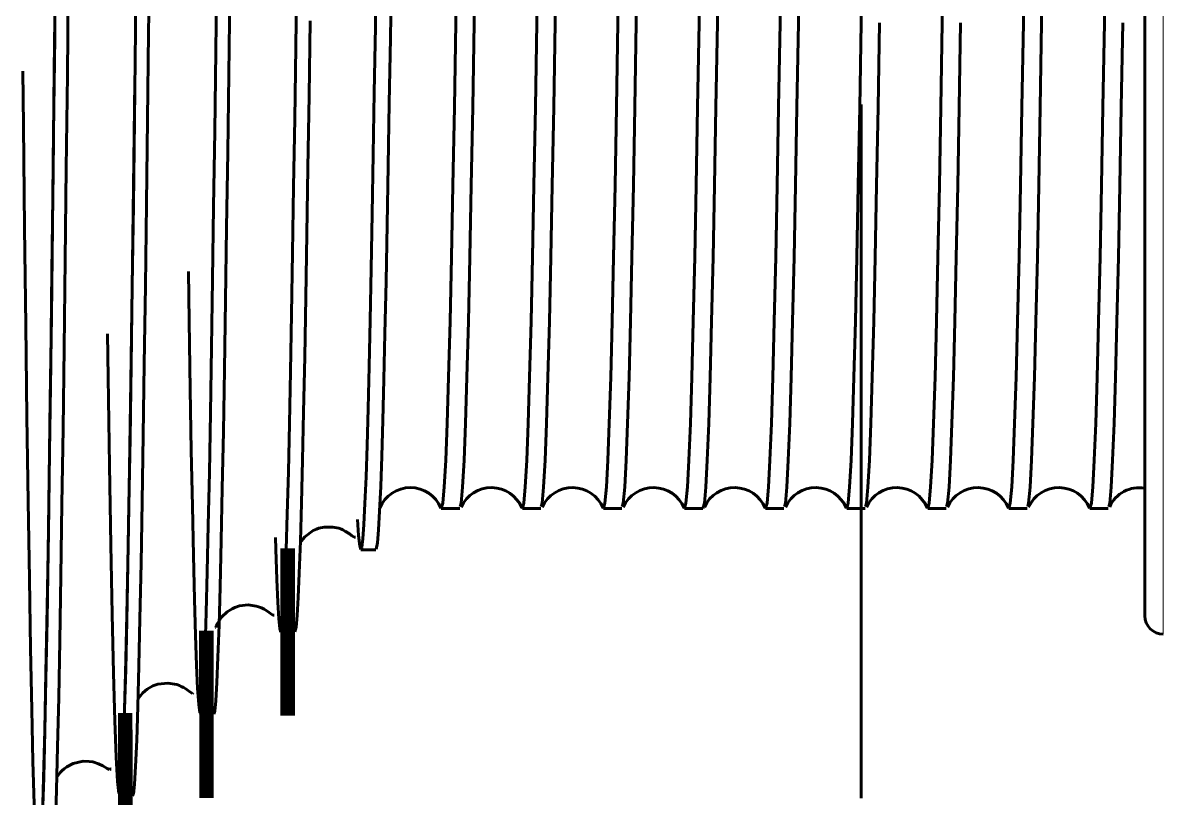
# Model space of a CAD drawing. Header units: millimetres. Extents: x 0 to 1680, y 0 to 594.
# Drawn here: x 334.62 to 338.708, y 501.21 to 503.988 of the extents above; entities that cross this region are included whole.
import ezdxf

# ---------------------------------------------------------------- set-up
doc = ezdxf.new("R2010")
doc.units = ezdxf.units.MM
doc.linetypes.add('K5LT32774', pattern=[12.7, 6.35, -1.27, 1.27, -1.27, 1.27, -1.27])
doc.linetypes.add('K5LT_BASIC', pattern=[0])
doc.layers.add('Системный слой', color=7, linetype='Continuous')

# ---------------------------------------------------------------- blocks, each defined once
blk = doc.blocks.new('U757')
at = {"layer": 'Системный слой', "color": 5, "linetype": 'K5LT_BASIC', "lineweight": 60, "true_color": 0x0000ff}
for p, q in [((334.8007, 501.3339), (334.8369, 501.342)), ((334.8369, 501.342), (334.8587, 501.3415)), ((334.8587, 501.3415), (334.8708, 501.3396)), ((334.8708, 501.3396), (334.8913, 501.3332)), ((334.7424, 501.2852), (334.7552, 501.3023)), ((334.7552, 501.3023), (334.7614, 501.3087)), ((334.7614, 501.3087), (334.7686, 501.315)), ((334.7686, 501.315), (334.7783, 501.3221)), ((334.7783, 501.3221), (334.8007, 501.3339)), ((334.8913, 501.3332), (334.9069, 501.3257)), ((334.9069, 501.3257), (334.9224, 501.3162)), ((334.9224, 501.3162), (334.9307, 501.3129)), ((334.9307, 501.3129), (334.9364, 501.3143)), ((334.9364, 501.3143), (334.9367, 501.3149))]:
    blk.add_line(p, q, dxfattribs=at)
blk = doc.blocks.new('U758')
at = {"layer": 'Системный слой', "color": 5, "linetype": 'K5LT_BASIC', "lineweight": 60, "true_color": 0x0000ff}
for p, q in [((335.1038, 501.618), (335.1404, 501.6222)), ((335.1404, 501.6222), (335.1722, 501.6167)), ((335.0358, 501.5696), (335.051, 501.5877)), ((335.051, 501.5877), (335.0656, 501.5999)), ((335.0656, 501.5999), (335.0869, 501.612)), ((335.0869, 501.612), (335.1038, 501.618)), ((335.1722, 501.6167), (335.1825, 501.6129)), ((335.1825, 501.6129), (335.1886, 501.6102)), ((335.1886, 501.6102), (335.1969, 501.6058)), ((335.1969, 501.6058), (335.2042, 501.6013)), ((335.2042, 501.6013), (335.2191, 501.5904)), ((335.2191, 501.5904), (335.2286, 501.5848)), ((335.2286, 501.5848), (335.231, 501.5869)), ((335.0334, 501.5658), (335.0358, 501.5696))]:
    blk.add_line(p, q, dxfattribs=at)
blk = doc.blocks.new('U759')
at = {"layer": 'Системный слой', "color": 5, "linetype": 'K5LT_BASIC', "lineweight": 60, "true_color": 0x0000ff}
for p, q in [((335.3331, 501.8584), (335.3535, 501.8779)), ((335.3535, 501.8779), (335.3704, 501.8886)), ((335.3704, 501.8886), (335.3809, 501.8934)), ((335.3809, 501.8934), (335.3977, 501.8988)), ((335.3977, 501.8988), (335.4283, 501.9022)), ((335.4283, 501.9022), (335.4572, 501.8983)), ((335.4572, 501.8983), (335.4657, 501.8957)), ((335.4657, 501.8957), (335.472, 501.8934)), ((335.472, 501.8934), (335.4761, 501.8916)), ((335.4761, 501.8916), (335.4859, 501.8866)), ((335.4859, 501.8866), (335.4983, 501.8788)), ((335.4983, 501.8788), (335.5078, 501.8717)), ((335.5078, 501.8717), (335.5169, 501.8652)), ((335.312, 501.8217), (335.3147, 501.8281)), ((335.3147, 501.8281), (335.3184, 501.836)), ((335.3184, 501.836), (335.3239, 501.8457)), ((335.3239, 501.8457), (335.3331, 501.8584)), ((335.5169, 501.8652), (335.522, 501.865)), ((335.3116, 501.8216), (335.312, 501.8217))]:
    blk.add_line(p, q, dxfattribs=at)
blk = doc.blocks.new('U760')
at = {"layer": 'Системный слой', "color": 5, "linetype": 'K5LT_BASIC', "lineweight": 60, "true_color": 0x0000ff}
for p, q in [((335.6309, 502.1464), (335.6617, 502.1689)), ((335.6617, 502.1689), (335.6734, 502.1741)), ((335.6734, 502.1741), (335.6813, 502.1768)), ((335.6813, 502.1768), (335.7005, 502.1811)), ((335.7005, 502.1811), (335.7312, 502.1814)), ((335.7312, 502.1814), (335.7532, 502.1767)), ((335.7532, 502.1767), (335.7628, 502.1732)), ((335.7628, 502.1732), (335.7681, 502.1709)), ((335.7681, 502.1709), (335.7777, 502.1659)), ((335.7777, 502.1659), (335.7897, 502.1582)), ((335.7897, 502.1582), (335.7989, 502.1512)), ((335.6153, 502.1268), (335.6161, 502.1281)), ((335.6161, 502.1281), (335.6179, 502.1306)), ((335.6179, 502.1306), (335.6309, 502.1464)), ((335.7989, 502.1512), (335.8077, 502.145)), ((335.8077, 502.145), (335.8124, 502.1451))]:
    blk.add_line(p, q, dxfattribs=at)
blk = doc.blocks.new('U763')
at = {"layer": 'Системный слой', "color": 5, "linetype": 'K5LT_BASIC', "lineweight": 60, "true_color": 0x0000ff}
for p, q in [((335.6504, 503.9953), (335.6465, 503.7275)), ((335.6465, 503.7275), (335.6426, 503.4691)), ((335.6426, 503.4691), (335.6388, 503.231)), ((335.6388, 503.231), (335.6349, 503.0053)), ((335.6349, 503.0053), (335.631, 502.7911)), ((335.631, 502.7911), (335.627, 502.5935)), ((335.627, 502.5935), (335.6232, 502.4207)), ((335.6232, 502.4207), (335.6194, 502.2664)), ((335.6194, 502.2664), (335.6155, 502.1305)), ((335.6155, 502.1305), (335.6115, 502.0166)), ((335.6115, 502.0166), (335.6077, 501.9289)), ((335.6077, 501.9289), (335.6038, 501.8639)), ((335.6038, 501.8639), (335.5999, 501.8221)), ((335.596, 501.8053), (335.5954, 501.8066)), ((335.5999, 501.8221), (335.596, 501.8053))]:
    blk.add_line(p, q, dxfattribs=at)
blk = doc.blocks.new('U764')
at = {"layer": 'Системный слой', "color": 5, "linetype": 'K5LT_BASIC', "lineweight": 60, "true_color": 0x0000ff}
for p, q in [((335.3627, 504.1046), (335.3588, 503.8049)), ((335.3588, 503.8049), (335.3549, 503.5245)), ((335.3549, 503.5245), (335.3511, 503.2542)), ((335.3511, 503.2542), (335.3472, 502.9927)), ((335.3472, 502.9927), (335.3432, 502.7458)), ((335.3432, 502.7458), (335.3394, 502.5241)), ((335.3394, 502.5241), (335.3356, 502.32)), ((335.3356, 502.32), (335.3316, 502.1326)), ((335.3316, 502.1326), (335.3277, 501.9669)), ((335.3277, 501.9669), (335.3239, 501.8294)), ((335.3239, 501.8294), (335.32, 501.715)), ((335.32, 501.715), (335.3161, 501.6237)), ((335.3161, 501.6237), (335.3121, 501.5585)), ((335.3121, 501.5585), (335.3083, 501.5213)), ((335.3083, 501.5213), (335.3048, 501.5109))]:
    blk.add_line(p, q, dxfattribs=at)
blk = doc.blocks.new('U765')
at = {"layer": 'Системный слой', "color": 5, "linetype": 'K5LT_BASIC', "lineweight": 60, "true_color": 0x0000ff}
for p, q in [((335.0752, 504.2753), (335.0714, 503.953)), ((335.0714, 503.953), (335.0676, 503.642)), ((335.0676, 503.642), (335.0637, 503.3401)), ((335.0637, 503.3401), (335.0598, 503.0454)), ((335.0598, 503.0454), (335.0559, 502.7649)), ((335.0559, 502.7649), (335.052, 502.5101)), ((335.052, 502.5101), (335.0482, 502.2728)), ((335.0482, 502.2728), (335.0443, 502.0518)), ((335.0443, 502.0518), (335.0403, 501.8527)), ((335.0403, 501.8527), (335.0365, 501.6838)), ((335.0365, 501.6838), (335.0327, 501.5386)), ((335.0327, 501.5386), (335.0287, 501.4171)), ((335.0287, 501.4171), (335.0248, 501.3229)), ((335.0248, 501.3229), (335.021, 501.2594)), ((335.021, 501.2594), (335.0171, 501.2234)), ((335.0171, 501.2234), (335.0141, 501.2177))]:
    blk.add_line(p, q, dxfattribs=at)
blk = doc.blocks.new('U766')
at = {"layer": 'Системный слой', "color": 5, "linetype": 'K5LT_BASIC', "lineweight": 60, "true_color": 0x0000ff}
for p, q in [((334.784, 504.1438), (334.7801, 503.8016)), ((334.7801, 503.8016), (334.7763, 503.4672)), ((334.7763, 503.4672), (334.7724, 503.1386)), ((334.7724, 503.1386), (334.7684, 502.8231)), ((334.7684, 502.8231), (334.7646, 502.5345)), ((334.7646, 502.5345), (334.7608, 502.2628)), ((334.7608, 502.2628), (334.7568, 502.0069)), ((334.7568, 502.0069), (334.7529, 501.7731)), ((334.7529, 501.7731), (334.7491, 501.5709)), ((334.7491, 501.5709), (334.7452, 501.3931)), ((334.7452, 501.3931), (334.7413, 501.2393)), ((334.7413, 501.2393), (334.7373, 501.114))]:
    blk.add_line(p, q, dxfattribs=at)
blk = doc.blocks.new('U771')
at = {"layer": 'Системный слой', "color": 5, "linetype": 'K5LT_BASIC', "lineweight": 60, "true_color": 0x0000ff}
for p, q in [((335.9431, 507.68), (335.9396, 507.5167)), ((335.9396, 507.5167), (335.936, 507.3397)), ((335.936, 507.3397), (335.9325, 507.1489)), ((335.9325, 507.1489), (335.9289, 506.9472)), ((335.9289, 506.9472), (335.9254, 506.7353)), ((335.9254, 506.7353), (335.9217, 506.5087)), ((335.9217, 506.5087), (335.9181, 506.2742)), ((335.9181, 506.2742), (335.9144, 506.0255)), ((335.9144, 506.0255), (335.9106, 505.7701)), ((335.9106, 505.7701), (335.9068, 505.5121)), ((335.9068, 505.5121), (335.9031, 505.2525)), ((335.9031, 505.2525), (335.8993, 504.9857)), ((335.8993, 504.9857), (335.8954, 504.7209)), ((335.8954, 504.7209), (335.8917, 504.4662)), ((335.8917, 504.4662), (335.8879, 504.2153)), ((335.8879, 504.2153), (335.8842, 503.9734)), ((335.8842, 503.9734), (335.8804, 503.7387)), ((335.8804, 503.7387), (335.8767, 503.5162)), ((335.8767, 503.5162), (335.8729, 503.3041)), ((335.8729, 503.3041), (335.8692, 503.1069)), ((335.8692, 503.1069), (335.8655, 502.9231)), ((335.8655, 502.9231), (335.8618, 502.7565)), ((335.8618, 502.7565), (335.858, 502.6059)), ((335.858, 502.6059), (335.8543, 502.4739)), ((335.8543, 502.4739), (335.8506, 502.3608)), ((335.8506, 502.3608), (335.8468, 502.2651)), ((335.8468, 502.2651), (335.843, 502.1907)), ((335.8241, 502.1511), (335.8204, 502.2088)), ((335.843, 502.1907), (335.8392, 502.1388)), ((335.8279, 502.114), (335.8241, 502.1511)), ((335.8317, 502.1003), (335.8279, 502.114)), ((335.8392, 502.1388), (335.8354, 502.1085)), ((335.8354, 502.1085), (335.8317, 502.1003))]:
    blk.add_line(p, q, dxfattribs=at)
blk = doc.blocks.new('U773')
at = {"layer": 'Системный слой', "color": 5, "linetype": 'K5LT_BASIC', "lineweight": 60, "true_color": 0x0000ff}
for p, q in [((335.3121, 503.8855), (335.3159, 504.1748)), ((335.3083, 503.6002), (335.3121, 503.8855)), ((335.3045, 503.3283), (335.3083, 503.6002)), ((335.3007, 503.068), (335.3045, 503.3283)), ((335.2138, 503.0967), (335.2165, 502.9186)), ((335.2969, 502.8246), (335.3007, 503.068)), ((335.2165, 502.9186), (335.2204, 502.6737)), ((335.2929, 502.5901), (335.2969, 502.8246)), ((335.2204, 502.6737), (335.2242, 502.4556)), ((335.2891, 502.3766), (335.2929, 502.5901)), ((335.2242, 502.4556), (335.2281, 502.256)), ((335.2852, 502.1878), (335.2891, 502.3766)), ((335.2281, 502.256), (335.2319, 502.0788)), ((335.2815, 502.0212), (335.2852, 502.1878)), ((335.2319, 502.0788), (335.2357, 501.9229)), ((335.2776, 501.8747), (335.2815, 502.0212)), ((335.2357, 501.9229), (335.2395, 501.793)), ((335.2738, 501.7527), (335.2776, 501.8747)), ((335.2395, 501.793), (335.2433, 501.6861)), ((335.27, 501.6542), (335.2738, 501.7527)), ((335.2433, 501.6861), (335.2471, 501.6026)), ((335.2662, 501.5813), (335.27, 501.6542)), ((335.2471, 501.6026), (335.251, 501.5451)), ((335.2624, 501.5334), (335.2662, 501.5813)), ((335.251, 501.5451), (335.2548, 501.5155)), ((335.2548, 501.5155), (335.2586, 501.5115)), ((335.2586, 501.5115), (335.2624, 501.5334))]:
    blk.add_line(p, q, dxfattribs=at)
blk = doc.blocks.new('U774')
at = {"layer": 'Системный слой', "color": 5, "linetype": 'K5LT_BASIC', "lineweight": 60, "true_color": 0x0000ff}
for p, q in [((335.5989, 503.9014), (335.6027, 504.1737)), ((335.5951, 503.6443), (335.5989, 503.9014)), ((335.5913, 503.4), (335.5951, 503.6443)), ((335.5875, 503.164), (335.5913, 503.4)), ((335.5838, 502.9442), (335.5875, 503.164)), ((335.58, 502.7391), (335.5838, 502.9442)), ((335.5762, 502.5526), (335.58, 502.7391)), ((335.5723, 502.3791), (335.5762, 502.5526)), ((335.5684, 502.2278), (335.5723, 502.3791)), ((335.5647, 502.1008), (335.5684, 502.2278)), ((335.5256, 502.1433), (335.5268, 502.1024)), ((335.5268, 502.1024), (335.5307, 501.9938)), ((335.5609, 501.9963), (335.5647, 502.1008)), ((335.5307, 501.9938), (335.5345, 501.9117)), ((335.5571, 501.9129), (335.5609, 501.9963)), ((335.5345, 501.9117), (335.5382, 501.8523)), ((335.5533, 501.8533), (335.5571, 501.9129)), ((335.5382, 501.8523), (335.542, 501.8168)), ((335.5495, 501.8171), (335.5533, 501.8533)), ((335.542, 501.8168), (335.5458, 501.805)), ((335.5458, 501.805), (335.5495, 501.8171))]:
    blk.add_line(p, q, dxfattribs=at)
blk = doc.blocks.new('U775')
at = {"layer": 'Системный слой', "color": 5, "linetype": 'K5LT_BASIC', "lineweight": 60, "true_color": 0x0000ff}
for p, q in [((335.0174, 503.4014), (335.0221, 503.7767)), ((335.0126, 503.0401), (335.0174, 503.4014)), ((335.0078, 502.7025), (335.0126, 503.0401)), ((334.9242, 502.8742), (334.9264, 502.7171)), ((334.9264, 502.7171), (334.9312, 502.4016)), ((335.0031, 502.3922), (335.0078, 502.7025)), ((334.9312, 502.4016), (334.936, 502.118)), ((334.9983, 502.1127), (335.0031, 502.3922)), ((334.936, 502.118), (334.9408, 501.8693)), ((334.9935, 501.8669), (334.9983, 502.1127)), ((334.9408, 501.8693), (334.9456, 501.6582)), ((334.9887, 501.6577), (334.9935, 501.8669)), ((334.9456, 501.6582), (334.9504, 501.4868)), ((334.9839, 501.4873), (334.9887, 501.6577)), ((334.9504, 501.4868), (334.9552, 501.3568)), ((334.9791, 501.3577), (334.9839, 501.4873)), ((334.9552, 501.3568), (334.96, 501.2695)), ((334.9743, 501.2703), (334.9791, 501.3577)), ((334.96, 501.2695), (334.9647, 501.2259)), ((334.9695, 501.2261), (334.9743, 501.2703)), ((334.9647, 501.2259), (334.9695, 501.2261))]:
    blk.add_line(p, q, dxfattribs=at)
blk = doc.blocks.new('U779')
at = {"layer": 'Системный слой', "color": 5, "linetype": 'K5LT_BASIC', "lineweight": 60, "true_color": 0x0000ff}
for p, q in [((334.7346, 503.936), (334.7385, 504.286)), ((334.7308, 503.5977), (334.7346, 503.936)), ((334.7268, 503.2582), (334.7308, 503.5977)), ((334.7228, 502.9361), (334.7268, 503.2582)), ((334.719, 502.6375), (334.7228, 502.9361)), ((334.7151, 502.3593), (334.719, 502.6375)), ((334.7111, 502.0912), (334.7151, 502.3593)), ((334.7072, 501.8487), (334.7111, 502.0912)), ((334.7033, 501.6357), (334.7072, 501.8487)), ((334.6995, 501.4496), (334.7033, 501.6357)), ((334.6955, 501.2839), (334.6995, 501.4496)), ((334.6915, 501.1491), (334.6955, 501.2839))]:
    blk.add_line(p, q, dxfattribs=at)
blk = doc.blocks.new('U780')
at = {"layer": 'Системный слой', "color": 5, "linetype": 'K5LT_BASIC', "lineweight": 60, "true_color": 0x0000ff}
for p, q in [((335.0244, 503.9623), (335.0284, 504.2975)), ((335.0205, 503.6394), (335.0244, 503.9623)), ((335.0166, 503.335), (335.0205, 503.6394)), ((335.0127, 503.0461), (335.0166, 503.335)), ((335.0088, 502.762), (335.0127, 503.0461)), ((335.0048, 502.4986), (335.0088, 502.762)), ((335.0009, 502.2606), (335.0048, 502.4986)), ((334.9971, 502.0452), (335.0009, 502.2606)), ((334.9931, 501.8448), (334.9971, 502.0452)), ((334.9891, 501.6713), (334.9931, 501.8448)), ((334.9853, 501.5272), (334.9891, 501.6713)), ((334.9814, 501.4103), (334.9853, 501.5272)), ((334.9774, 501.317), (334.9814, 501.4103)), ((334.9735, 501.2539), (334.9774, 501.317)), ((334.9696, 501.221), (334.9735, 501.2539)), ((334.9671, 501.2181), (334.9696, 501.221))]:
    blk.add_line(p, q, dxfattribs=at)
blk = doc.blocks.new('U781')
at = {"layer": 'Системный слой', "color": 5, "linetype": 'K5LT_BASIC', "lineweight": 60, "true_color": 0x0000ff}
for p, q in [((338.5633, 503.9883), (338.558, 503.6856)), ((338.558, 503.6856), (338.5529, 503.4053)), ((338.5529, 503.4053), (338.5477, 503.149)), ((338.5477, 503.149), (338.5425, 502.9184)), ((338.5425, 502.9184), (338.5373, 502.7183)), ((338.5373, 502.7183), (338.5321, 502.5521)), ((338.5321, 502.5521), (338.527, 502.4205)), ((338.527, 502.4205), (338.5217, 502.3246)), ((338.5217, 502.3246), (338.5165, 502.2668)), ((338.5165, 502.2668), (338.5132, 502.2544))]:
    blk.add_line(p, q, dxfattribs=at)
blk = doc.blocks.new('U782')
at = {"layer": 'Системный слой', "color": 5, "linetype": 'K5LT_BASIC', "lineweight": 60, "true_color": 0x0000ff}
for p, q in [((338.2779, 504.308), (338.2726, 503.9883)), ((338.2726, 503.9883), (338.2674, 503.6856)), ((338.2674, 503.6856), (338.2622, 503.4053)), ((338.2622, 503.4053), (338.2571, 503.149)), ((338.2571, 503.149), (338.2519, 502.9184)), ((338.2519, 502.9184), (338.2466, 502.7183)), ((338.2466, 502.7183), (338.2415, 502.5521)), ((338.2415, 502.5521), (338.2363, 502.4205)), ((338.2363, 502.4205), (338.2311, 502.3246)), ((338.2311, 502.3246), (338.2259, 502.2668)), ((338.2259, 502.2668), (338.2226, 502.2544))]:
    blk.add_line(p, q, dxfattribs=at)
blk = doc.blocks.new('U783')
at = {"layer": 'Системный слой', "color": 5, "linetype": 'K5LT_BASIC', "lineweight": 60, "true_color": 0x0000ff}
for p, q in [((337.982, 503.9883), (337.9768, 503.6856)), ((337.9768, 503.6856), (337.9716, 503.4053)), ((337.9716, 503.4053), (337.9665, 503.149)), ((337.9665, 503.149), (337.9612, 502.9184)), ((337.9612, 502.9184), (337.956, 502.7183)), ((337.956, 502.7183), (337.9509, 502.5521)), ((337.9509, 502.5521), (337.9457, 502.4205)), ((337.9457, 502.4205), (337.9405, 502.3246)), ((337.9405, 502.3246), (337.9352, 502.2668)), ((337.9352, 502.2668), (337.9319, 502.2544))]:
    blk.add_line(p, q, dxfattribs=at)
blk = doc.blocks.new('U784')
at = {"layer": 'Системный слой', "color": 5, "linetype": 'K5LT_BASIC', "lineweight": 60, "true_color": 0x0000ff}
for p, q in [((337.6914, 503.9883), (337.6861, 503.6856)), ((337.6861, 503.6856), (337.681, 503.4053)), ((337.681, 503.4053), (337.6759, 503.149)), ((337.6759, 503.149), (337.6706, 502.9184)), ((337.6706, 502.9184), (337.6654, 502.7183)), ((337.6654, 502.7183), (337.6602, 502.5521)), ((337.6602, 502.5521), (337.6551, 502.4205)), ((337.6551, 502.4205), (337.6499, 502.3246)), ((337.6499, 502.3246), (337.6446, 502.2668)), ((337.6446, 502.2668), (337.6413, 502.2544))]:
    blk.add_line(p, q, dxfattribs=at)
blk = doc.blocks.new('U785')
at = {"layer": 'Системный слой', "color": 5, "linetype": 'K5LT_BASIC', "lineweight": 60, "true_color": 0x0000ff}
for p, q in [((337.406, 504.308), (337.4008, 503.9883)), ((337.4008, 503.9883), (337.3955, 503.6856)), ((337.3955, 503.6856), (337.3904, 503.4053)), ((337.3904, 503.4053), (337.3852, 503.149)), ((337.3852, 503.149), (337.38, 502.9184)), ((337.38, 502.9184), (337.3748, 502.7183)), ((337.3748, 502.7183), (337.3696, 502.5521)), ((337.3696, 502.5521), (337.3645, 502.4205)), ((337.3645, 502.4205), (337.3592, 502.3246)), ((337.3592, 502.3246), (337.354, 502.2668)), ((337.354, 502.2668), (337.3507, 502.2544))]:
    blk.add_line(p, q, dxfattribs=at)
blk = doc.blocks.new('U786')
at = {"layer": 'Системный слой', "color": 5, "linetype": 'K5LT_BASIC', "lineweight": 60, "true_color": 0x0000ff}
for p, q in [((337.1154, 504.308), (337.1101, 503.9883)), ((337.1101, 503.9883), (337.1049, 503.6856)), ((337.1049, 503.6856), (337.0997, 503.4053)), ((337.0997, 503.4053), (337.0946, 503.149)), ((337.0946, 503.149), (337.0894, 502.9184)), ((337.0894, 502.9184), (337.0841, 502.7183)), ((337.0841, 502.7183), (337.079, 502.5521)), ((337.079, 502.5521), (337.0738, 502.4205)), ((337.0738, 502.4205), (337.0686, 502.3246)), ((337.0686, 502.3246), (337.0634, 502.2668)), ((337.0634, 502.2668), (337.0582, 502.2475))]:
    blk.add_line(p, q, dxfattribs=at)
blk = doc.blocks.new('U787')
at = {"layer": 'Системный слой', "color": 5, "linetype": 'K5LT_BASIC', "lineweight": 60, "true_color": 0x0000ff}
for p, q in [((336.8247, 504.308), (336.8195, 503.9883)), ((336.8195, 503.9883), (336.8143, 503.6856)), ((336.8143, 503.6856), (336.8091, 503.4053)), ((336.8091, 503.4053), (336.804, 503.149)), ((336.804, 503.149), (336.7987, 502.9184)), ((336.7987, 502.9184), (336.7935, 502.7183)), ((336.7935, 502.7183), (336.7884, 502.5521)), ((336.7884, 502.5521), (336.7832, 502.4205)), ((336.7832, 502.4205), (336.778, 502.3246)), ((336.778, 502.3246), (336.7727, 502.2668)), ((336.7727, 502.2668), (336.7694, 502.2544))]:
    blk.add_line(p, q, dxfattribs=at)
blk = doc.blocks.new('U788')
at = {"layer": 'Системный слой', "color": 5, "linetype": 'K5LT_BASIC', "lineweight": 60, "true_color": 0x0000ff}
for p, q in [((336.5341, 504.308), (336.5289, 503.9883)), ((336.5289, 503.9883), (336.5236, 503.6856)), ((336.5236, 503.6856), (336.5185, 503.4053)), ((336.5185, 503.4053), (336.5134, 503.149)), ((336.5134, 503.149), (336.5081, 502.9184)), ((336.5081, 502.9184), (336.5029, 502.7183)), ((336.5029, 502.7183), (336.4977, 502.5521)), ((336.4977, 502.5521), (336.4926, 502.4205)), ((336.4926, 502.4205), (336.4874, 502.3246)), ((336.4874, 502.3246), (336.4821, 502.2668)), ((336.4821, 502.2668), (336.4788, 502.2544))]:
    blk.add_line(p, q, dxfattribs=at)
blk = doc.blocks.new('U789')
at = {"layer": 'Системный слой', "color": 5, "linetype": 'K5LT_BASIC', "lineweight": 60, "true_color": 0x0000ff}
for p, q in [((336.2435, 504.308), (336.2383, 503.9883)), ((336.2383, 503.9883), (336.233, 503.6856)), ((336.233, 503.6856), (336.2279, 503.4053)), ((336.2279, 503.4053), (336.2227, 503.149)), ((336.2227, 503.149), (336.2175, 502.9184)), ((336.2175, 502.9184), (336.2123, 502.7183)), ((336.2123, 502.7183), (336.2071, 502.5521)), ((336.2071, 502.5521), (336.202, 502.4205)), ((336.202, 502.4205), (336.1967, 502.3246)), ((336.1967, 502.3246), (336.1915, 502.2668)), ((336.1915, 502.2668), (336.1882, 502.2544))]:
    blk.add_line(p, q, dxfattribs=at)
blk = doc.blocks.new('U791')
at = {"layer": 'Системный слой', "color": 5, "linetype": 'K5LT_BASIC', "lineweight": 60, "true_color": 0x0000ff}
for p, q in [((336.188, 504.9772), (336.1933, 505.3218)), ((336.1829, 504.6384), (336.188, 504.9772)), ((336.1778, 504.3081), (336.1829, 504.6384)), ((336.1725, 503.9885), (336.1778, 504.3081)), ((336.1673, 503.6858), (336.1725, 503.9885)), ((336.1621, 503.4055), (336.1673, 503.6858)), ((336.157, 503.1492), (336.1621, 503.4055)), ((336.1518, 502.9186), (336.157, 503.1492)), ((336.1465, 502.7185), (336.1518, 502.9186)), ((336.1414, 502.5523), (336.1465, 502.7185)), ((336.1362, 502.4207), (336.1414, 502.5523)), ((336.131, 502.3249), (336.1362, 502.4207)), ((336.1258, 502.267), (336.131, 502.3249)), ((336.119, 502.2537), (336.1206, 502.2478)), ((336.1206, 502.2478), (336.1258, 502.267))]:
    blk.add_line(p, q, dxfattribs=at)
blk = doc.blocks.new('U792')
at = {"layer": 'Системный слой', "color": 5, "linetype": 'K5LT_BASIC', "lineweight": 60, "true_color": 0x0000ff}
for p, q in [((336.4787, 504.9772), (336.4839, 505.322)), ((336.4735, 504.6384), (336.4787, 504.9772)), ((336.4684, 504.3081), (336.4735, 504.6384)), ((336.4631, 503.9885), (336.4684, 504.3081)), ((336.4579, 503.6858), (336.4631, 503.9885)), ((336.4528, 503.4055), (336.4579, 503.6858)), ((336.4476, 503.1492), (336.4528, 503.4055)), ((336.4424, 502.9186), (336.4476, 503.1492)), ((336.4371, 502.7185), (336.4424, 502.9186)), ((336.432, 502.5523), (336.4371, 502.7185)), ((336.4269, 502.4207), (336.432, 502.5523)), ((336.4216, 502.3249), (336.4269, 502.4207)), ((336.4164, 502.267), (336.4216, 502.3249)), ((336.4097, 502.2537), (336.4112, 502.2478)), ((336.4112, 502.2478), (336.4164, 502.267))]:
    blk.add_line(p, q, dxfattribs=at)
blk = doc.blocks.new('U793')
at = {"layer": 'Системный слой', "color": 5, "linetype": 'K5LT_BASIC', "lineweight": 60, "true_color": 0x0000ff}
for p, q in [((336.7693, 504.9772), (336.7745, 505.3225)), ((336.7745, 505.3225), (336.7745, 505.323)), ((336.7641, 504.6384), (336.7693, 504.9772)), ((336.759, 504.3081), (336.7641, 504.6384)), ((336.7538, 503.9885), (336.759, 504.3081)), ((336.7485, 503.6858), (336.7538, 503.9885)), ((336.7434, 503.4055), (336.7485, 503.6858)), ((336.7382, 503.1492), (336.7434, 503.4055)), ((336.733, 502.9186), (336.7382, 503.1492)), ((336.7278, 502.7185), (336.733, 502.9186)), ((336.7226, 502.5523), (336.7278, 502.7185)), ((336.7175, 502.4207), (336.7226, 502.5523)), ((336.7122, 502.3249), (336.7175, 502.4207)), ((336.707, 502.267), (336.7122, 502.3249)), ((336.7003, 502.2537), (336.7019, 502.2478)), ((336.7019, 502.2478), (336.707, 502.267))]:
    blk.add_line(p, q, dxfattribs=at)
blk = doc.blocks.new('U794')
at = {"layer": 'Системный слой', "color": 5, "linetype": 'K5LT_BASIC', "lineweight": 60, "true_color": 0x0000ff}
for p, q in [((337.0599, 504.9772), (337.0651, 505.3225)), ((337.0651, 505.3225), (337.0652, 505.3231)), ((337.0548, 504.6384), (337.0599, 504.9772)), ((337.0496, 504.3081), (337.0548, 504.6384)), ((337.0444, 503.9885), (337.0496, 504.3081)), ((337.0392, 503.6858), (337.0444, 503.9885)), ((337.034, 503.4055), (337.0392, 503.6858)), ((337.0289, 503.1492), (337.034, 503.4055)), ((337.0236, 502.9186), (337.0289, 503.1492)), ((337.0184, 502.7185), (337.0236, 502.9186)), ((337.0133, 502.5523), (337.0184, 502.7185)), ((337.0081, 502.4207), (337.0133, 502.5523)), ((337.0029, 502.3249), (337.0081, 502.4207)), ((336.9976, 502.267), (337.0029, 502.3249)), ((336.9909, 502.2537), (336.9925, 502.2478)), ((336.9925, 502.2478), (336.9976, 502.267))]:
    blk.add_line(p, q, dxfattribs=at)
blk = doc.blocks.new('U795')
at = {"layer": 'Системный слой', "color": 5, "linetype": 'K5LT_BASIC', "lineweight": 60, "true_color": 0x0000ff}
for p, q in [((337.3505, 504.9772), (337.3558, 505.3225)), ((337.3454, 504.6384), (337.3505, 504.9772)), ((337.3403, 504.3081), (337.3454, 504.6384)), ((337.335, 503.9885), (337.3403, 504.3081)), ((337.3298, 503.6858), (337.335, 503.9885)), ((337.3246, 503.4055), (337.3298, 503.6858)), ((337.3195, 503.1492), (337.3246, 503.4055)), ((337.3143, 502.9186), (337.3195, 503.1492)), ((337.309, 502.7185), (337.3143, 502.9186)), ((337.3039, 502.5523), (337.309, 502.7185)), ((337.2987, 502.4207), (337.3039, 502.5523)), ((337.2935, 502.3249), (337.2987, 502.4207)), ((337.2883, 502.267), (337.2935, 502.3249)), ((337.2815, 502.2537), (337.2831, 502.2478)), ((337.2831, 502.2478), (337.2883, 502.267))]:
    blk.add_line(p, q, dxfattribs=at)
blk = doc.blocks.new('U796')
at = {"layer": 'Системный слой', "color": 5, "linetype": 'K5LT_BASIC', "lineweight": 60, "true_color": 0x0000ff}
for p, q in [((337.6412, 504.9772), (337.6464, 505.3219)), ((337.636, 504.6384), (337.6412, 504.9772)), ((337.6309, 504.3081), (337.636, 504.6384)), ((337.6256, 503.9885), (337.6309, 504.3081)), ((337.6204, 503.6858), (337.6256, 503.9885)), ((337.6153, 503.4055), (337.6204, 503.6858)), ((337.6101, 503.1492), (337.6153, 503.4055)), ((337.6049, 502.9186), (337.6101, 503.1492)), ((337.5996, 502.7185), (337.6049, 502.9186)), ((337.5945, 502.5523), (337.5996, 502.7185)), ((337.5894, 502.4207), (337.5945, 502.5523)), ((337.5841, 502.3249), (337.5894, 502.4207)), ((337.5789, 502.267), (337.5841, 502.3249)), ((337.5722, 502.2537), (337.5737, 502.2478)), ((337.5737, 502.2478), (337.5789, 502.267))]:
    blk.add_line(p, q, dxfattribs=at)
blk = doc.blocks.new('U797')
at = {"layer": 'Системный слой', "color": 5, "linetype": 'K5LT_BASIC', "lineweight": 60, "true_color": 0x0000ff}
for p, q in [((337.9318, 504.9772), (337.937, 505.3222)), ((337.9266, 504.6384), (337.9318, 504.9772)), ((337.9215, 504.3081), (337.9266, 504.6384)), ((337.9163, 503.9885), (337.9215, 504.3081)), ((337.911, 503.6858), (337.9163, 503.9885)), ((337.9059, 503.4055), (337.911, 503.6858)), ((337.9007, 503.1492), (337.9059, 503.4055)), ((337.8955, 502.9186), (337.9007, 503.1492)), ((337.8903, 502.7185), (337.8955, 502.9186)), ((337.8851, 502.5523), (337.8903, 502.7185)), ((337.88, 502.4207), (337.8851, 502.5523)), ((337.8747, 502.3249), (337.88, 502.4207)), ((337.8695, 502.267), (337.8747, 502.3249)), ((337.8628, 502.2537), (337.8644, 502.2478)), ((337.8644, 502.2478), (337.8695, 502.267))]:
    blk.add_line(p, q, dxfattribs=at)
blk = doc.blocks.new('U798')
at = {"layer": 'Системный слой', "color": 5, "linetype": 'K5LT_BASIC', "lineweight": 60, "true_color": 0x0000ff}
for p, q in [((338.2224, 504.9772), (338.2276, 505.3225)), ((338.2276, 505.3225), (338.2277, 505.3232)), ((338.2173, 504.6384), (338.2224, 504.9772)), ((338.2121, 504.3081), (338.2173, 504.6384)), ((338.2069, 503.9885), (338.2121, 504.3081)), ((338.2017, 503.6858), (338.2069, 503.9885)), ((338.1965, 503.4055), (338.2017, 503.6858)), ((338.1914, 503.1492), (338.1965, 503.4055)), ((338.1861, 502.9186), (338.1914, 503.1492)), ((338.1809, 502.7185), (338.1861, 502.9186)), ((338.1758, 502.5523), (338.1809, 502.7185)), ((338.1706, 502.4207), (338.1758, 502.5523)), ((338.1654, 502.3249), (338.1706, 502.4207)), ((338.1601, 502.267), (338.1654, 502.3249)), ((338.1534, 502.2537), (338.155, 502.2478)), ((338.155, 502.2478), (338.1601, 502.267))]:
    blk.add_line(p, q, dxfattribs=at)
blk = doc.blocks.new('U799')
at = {"layer": 'Системный слой', "color": 5, "linetype": 'K5LT_BASIC', "lineweight": 60, "true_color": 0x0000ff}
for p, q in [((338.513, 504.9772), (338.5183, 505.3225)), ((338.5183, 505.3225), (338.5183, 505.3232)), ((338.5079, 504.6384), (338.513, 504.9772)), ((338.5028, 504.3081), (338.5079, 504.6384)), ((338.4975, 503.9885), (338.5028, 504.3081)), ((338.4923, 503.6858), (338.4975, 503.9885)), ((338.4871, 503.4055), (338.4923, 503.6858)), ((338.482, 503.1492), (338.4871, 503.4055)), ((338.4768, 502.9186), (338.482, 503.1492)), ((338.4715, 502.7185), (338.4768, 502.9186)), ((338.4664, 502.5523), (338.4715, 502.7185)), ((338.4612, 502.4207), (338.4664, 502.5523)), ((338.456, 502.3249), (338.4612, 502.4207)), ((338.4508, 502.267), (338.456, 502.3249)), ((338.444, 502.2537), (338.4456, 502.2478)), ((338.4456, 502.2478), (338.4508, 502.267))]:
    blk.add_line(p, q, dxfattribs=at)
blk = doc.blocks.new('U800')
at = {"layer": 'Системный слой', "color": 5, "linetype": 'K5LT_BASIC', "lineweight": 60, "true_color": 0x0000ff}
for p, q in [((335.9959, 507.5293), (335.9996, 507.68)), ((335.9923, 507.3675), (335.9959, 507.5293)), ((335.9884, 507.1681), (335.9923, 507.3675)), ((335.9844, 506.9542), (335.9884, 507.1681)), ((335.9806, 506.7302), (335.9844, 506.9542)), ((335.9767, 506.4941), (335.9806, 506.7302)), ((335.9729, 506.2513), (335.9767, 506.4941)), ((335.9691, 505.9994), (335.9729, 506.2513)), ((335.9653, 505.7443), (335.9691, 505.9994)), ((335.9614, 505.4824), (335.9653, 505.7443)), ((335.9575, 505.2208), (335.9614, 505.4824)), ((335.9535, 504.9498), (335.9575, 505.2208)), ((335.9496, 504.6831), (335.9535, 504.9498)), ((335.9458, 504.4263), (335.9496, 504.6831)), ((335.942, 504.1771), (335.9458, 504.4263)), ((335.9381, 503.9334), (335.942, 504.1771)), ((335.9342, 503.7006), (335.9381, 503.9334)), ((335.9303, 503.4757), (335.9342, 503.7006)), ((335.9266, 503.265), (335.9303, 503.4757)), ((335.9226, 503.0611), (335.9266, 503.265)), ((335.9186, 502.875), (335.9226, 503.0611)), ((335.9147, 502.7098), (335.9186, 502.875)), ((335.9109, 502.5636), (335.9147, 502.7098)), ((335.9071, 502.435), (335.9109, 502.5636)), ((335.9033, 502.327), (335.9071, 502.435)), ((335.8994, 502.2383), (335.9033, 502.327)), ((335.8955, 502.1716), (335.8994, 502.2383)), ((335.8915, 502.1253), (335.8955, 502.1716)), ((335.8876, 502.1026), (335.8915, 502.1253)), ((335.8858, 502.1029), (335.8876, 502.1026))]:
    blk.add_line(p, q, dxfattribs=at)
blk = doc.blocks.new('U801')
at = {"layer": 'Системный слой', "color": 5, "linetype": 'K5LT_BASIC', "lineweight": 60, "true_color": 0x0000ff}
for p, q in [((338.5028, 504.308), (338.4975, 503.9883)), ((338.4975, 503.9883), (338.4923, 503.6856)), ((338.4923, 503.6856), (338.4871, 503.4053)), ((338.4871, 503.4053), (338.482, 503.149)), ((338.482, 503.149), (338.4768, 502.9184)), ((338.4768, 502.9184), (338.4715, 502.7183)), ((338.4715, 502.7183), (338.4664, 502.5521)), ((338.4664, 502.5521), (338.4612, 502.4205)), ((338.4612, 502.4205), (338.456, 502.3246)), ((338.456, 502.3246), (338.4508, 502.2668)), ((338.4508, 502.2668), (338.4456, 502.2475))]:
    blk.add_line(p, q, dxfattribs=at)
blk = doc.blocks.new('U802')
at = {"layer": 'Системный слой', "color": 5, "linetype": 'K5LT_BASIC', "lineweight": 60, "true_color": 0x0000ff}
for p, q in [((338.2069, 503.9883), (338.2017, 503.6856)), ((338.2017, 503.6856), (338.1965, 503.4053)), ((338.1965, 503.4053), (338.1914, 503.149)), ((338.1914, 503.149), (338.1861, 502.9184)), ((338.1861, 502.9184), (338.1809, 502.7183)), ((338.1809, 502.7183), (338.1758, 502.5521)), ((338.1758, 502.5521), (338.1706, 502.4205)), ((338.1706, 502.4205), (338.1654, 502.3246)), ((338.1654, 502.3246), (338.1601, 502.2668)), ((338.1601, 502.2668), (338.155, 502.2475))]:
    blk.add_line(p, q, dxfattribs=at)
blk = doc.blocks.new('U803')
at = {"layer": 'Системный слой', "color": 5, "linetype": 'K5LT_BASIC', "lineweight": 60, "true_color": 0x0000ff}
for p, q in [((337.9163, 503.9883), (337.911, 503.6856)), ((337.911, 503.6856), (337.9059, 503.4053)), ((337.9059, 503.4053), (337.9007, 503.149)), ((337.9007, 503.149), (337.8955, 502.9184)), ((337.8955, 502.9184), (337.8903, 502.7183)), ((337.8903, 502.7183), (337.8851, 502.5521)), ((337.8851, 502.5521), (337.88, 502.4205)), ((337.88, 502.4205), (337.8747, 502.3246)), ((337.8747, 502.3246), (337.8695, 502.2668)), ((337.8695, 502.2668), (337.8644, 502.2475))]:
    blk.add_line(p, q, dxfattribs=at)
blk = doc.blocks.new('U804')
at = {"layer": 'Системный слой', "color": 5, "linetype": 'K5LT_BASIC', "lineweight": 60, "true_color": 0x0000ff}
for p, q in [((337.6309, 504.308), (337.6256, 503.9883)), ((337.6256, 503.9883), (337.6204, 503.6856)), ((337.6204, 503.6856), (337.6153, 503.4053)), ((337.6153, 503.4053), (337.6101, 503.149)), ((337.6101, 503.149), (337.6049, 502.9184)), ((337.6049, 502.9184), (337.5996, 502.7183)), ((337.5996, 502.7183), (337.5945, 502.5521)), ((337.5945, 502.5521), (337.5894, 502.4205)), ((337.5894, 502.4205), (337.5841, 502.3246)), ((337.5841, 502.3246), (337.5789, 502.2668)), ((337.5789, 502.2668), (337.5737, 502.2475))]:
    blk.add_line(p, q, dxfattribs=at)
blk = doc.blocks.new('U805')
at = {"layer": 'Системный слой', "color": 5, "linetype": 'K5LT_BASIC', "lineweight": 60, "true_color": 0x0000ff}
for p, q in [((337.3403, 504.308), (337.335, 503.9883)), ((337.335, 503.9883), (337.3298, 503.6856)), ((337.3298, 503.6856), (337.3246, 503.4053)), ((337.3246, 503.4053), (337.3195, 503.149)), ((337.3195, 503.149), (337.3143, 502.9184)), ((337.3143, 502.9184), (337.309, 502.7183)), ((337.309, 502.7183), (337.3039, 502.5521)), ((337.3039, 502.5521), (337.2987, 502.4205)), ((337.2987, 502.4205), (337.2935, 502.3246)), ((337.2935, 502.3246), (337.2883, 502.2668)), ((337.2883, 502.2668), (337.2831, 502.2475))]:
    blk.add_line(p, q, dxfattribs=at)
blk = doc.blocks.new('U806')
at = {"layer": 'Системный слой', "color": 5, "linetype": 'K5LT_BASIC', "lineweight": 60, "true_color": 0x0000ff}
for p, q in [((337.0496, 504.308), (337.0444, 503.9883)), ((337.0444, 503.9883), (337.0392, 503.6856)), ((337.0392, 503.6856), (337.034, 503.4053)), ((337.034, 503.4053), (337.0289, 503.149)), ((337.0289, 503.149), (337.0236, 502.9184)), ((337.0236, 502.9184), (337.0184, 502.7183)), ((337.0184, 502.7183), (337.0133, 502.5521)), ((337.0133, 502.5521), (337.0081, 502.4205)), ((337.0081, 502.4205), (337.0029, 502.3246)), ((337.0029, 502.3246), (336.9976, 502.2668)), ((336.9976, 502.2668), (336.9925, 502.2475))]:
    blk.add_line(p, q, dxfattribs=at)
blk = doc.blocks.new('U807')
at = {"layer": 'Системный слой', "color": 5, "linetype": 'K5LT_BASIC', "lineweight": 60, "true_color": 0x0000ff}
for p, q in [((336.759, 504.308), (336.7538, 503.9883)), ((336.7538, 503.9883), (336.7485, 503.6856)), ((336.7485, 503.6856), (336.7434, 503.4053)), ((336.7434, 503.4053), (336.7382, 503.149)), ((336.7382, 503.149), (336.733, 502.9184)), ((336.733, 502.9184), (336.7278, 502.7183)), ((336.7278, 502.7183), (336.7226, 502.5521)), ((336.7226, 502.5521), (336.7175, 502.4205)), ((336.7175, 502.4205), (336.7122, 502.3246)), ((336.7122, 502.3246), (336.707, 502.2668)), ((336.707, 502.2668), (336.7019, 502.2475))]:
    blk.add_line(p, q, dxfattribs=at)
blk = doc.blocks.new('U808')
at = {"layer": 'Системный слой', "color": 5, "linetype": 'K5LT_BASIC', "lineweight": 60, "true_color": 0x0000ff}
for p, q in [((336.4684, 504.308), (336.4631, 503.9883)), ((336.4631, 503.9883), (336.4579, 503.6856)), ((336.4579, 503.6856), (336.4528, 503.4053)), ((336.4528, 503.4053), (336.4476, 503.149)), ((336.4476, 503.149), (336.4424, 502.9184)), ((336.4424, 502.9184), (336.4371, 502.7183)), ((336.4371, 502.7183), (336.432, 502.5521)), ((336.432, 502.5521), (336.4269, 502.4205)), ((336.4269, 502.4205), (336.4216, 502.3246)), ((336.4216, 502.3246), (336.4164, 502.2668)), ((336.4164, 502.2668), (336.4112, 502.2475))]:
    blk.add_line(p, q, dxfattribs=at)
blk = doc.blocks.new('U809')
at = {"layer": 'Системный слой', "color": 5, "linetype": 'K5LT_BASIC', "lineweight": 60, "true_color": 0x0000ff}
for p, q in [((336.1778, 504.308), (336.1725, 503.9883)), ((336.1725, 503.9883), (336.1673, 503.6856)), ((336.1673, 503.6856), (336.1621, 503.4053)), ((336.1621, 503.4053), (336.157, 503.149)), ((336.157, 503.149), (336.1518, 502.9184)), ((336.1518, 502.9184), (336.1465, 502.7183)), ((336.1465, 502.7183), (336.1414, 502.5521)), ((336.1414, 502.5521), (336.1362, 502.4205)), ((336.1362, 502.4205), (336.131, 502.3246)), ((336.131, 502.3246), (336.1258, 502.2668)), ((336.1258, 502.2668), (336.1206, 502.2475))]:
    blk.add_line(p, q, dxfattribs=at)
blk = doc.blocks.new('U813')
at = {"layer": 'Системный слой', "color": 5, "linetype": 'K5LT_BASIC', "lineweight": 60, "true_color": 0x0000ff}
for p, q in [((334.7503, 505.3813), (334.7514, 505.4892)), ((334.746, 504.9845), (334.7503, 505.3813)), ((334.7418, 504.5898), (334.746, 504.9845)), ((334.7375, 504.2006), (334.7418, 504.5898)), ((334.7332, 503.8201), (334.7375, 504.2006)), ((334.6204, 503.8156), (334.6225, 503.6208)), ((334.729, 503.4517), (334.7332, 503.8201)), ((334.6225, 503.6208), (334.6268, 503.2536)), ((334.7247, 503.0984), (334.729, 503.4517)), ((334.6268, 503.2536), (334.6311, 502.9045)), ((334.7205, 502.7633), (334.7247, 503.0984)), ((334.6311, 502.9045), (334.6353, 502.5765)), ((334.7162, 502.4493), (334.7205, 502.7633)), ((334.6353, 502.5765), (334.6396, 502.2724)), ((334.712, 502.159), (334.7162, 502.4493)), ((334.6396, 502.2724), (334.6438, 501.9947)), ((334.7077, 501.895), (334.712, 502.159)), ((334.6438, 501.9947), (334.6481, 501.7456)), ((334.7034, 501.6595), (334.7077, 501.895)), ((334.6481, 501.7456), (334.6523, 501.5272)), ((334.6992, 501.4547), (334.7034, 501.6595)), ((334.6523, 501.5272), (334.6566, 501.3414)), ((334.6949, 501.2822), (334.6992, 501.4547)), ((334.6566, 501.3414), (334.6609, 501.1896)), ((334.6907, 501.1437), (334.6949, 501.2822)), ((334.6609, 501.1896), (334.6651, 501.073)), ((334.6864, 501.0403), (334.6907, 501.1437)), ((334.6651, 501.073), (334.6694, 500.9926)), ((334.6822, 500.973), (334.6864, 501.0403)), ((334.6694, 500.9926), (334.6736, 500.949)), ((334.6779, 500.9424), (334.6822, 500.973)), ((334.6736, 500.949), (334.6779, 500.9424))]:
    blk.add_line(p, q, dxfattribs=at)
blk = doc.blocks.new('U746')
at = {"layer": 'Системный слой', "color": 7, "linetype": 'K5LT32774', "lineweight": 18}
blk.add_line((338.7082, 501.7975), (338.7082, 508.8475), dxfattribs=at)
at = {"layer": 'Системный слой', "color": 5, "linetype": 'K5LT_BASIC', "lineweight": 60, "true_color": 0x0000ff}
for p, q in [((338.6426, 501.8632), (338.6426, 508.7819)), ((336.1206, 502.2475), (336.1864, 502.2475)), ((336.4112, 502.2475), (336.477, 502.2475)), ((336.7019, 502.2475), (336.7676, 502.2475)), ((336.9925, 502.2475), (337.0582, 502.2475)), ((337.2831, 502.2475), (337.3489, 502.2475)), ((337.5737, 502.2475), (337.6395, 502.2475)), ((337.8644, 502.2475), (337.9301, 502.2475)), ((338.155, 502.2475), (338.2207, 502.2475)), ((338.4456, 502.2475), (338.5114, 502.2475)), ((335.8322, 502.1001), (335.8858, 502.1001))]:
    blk.add_line(p, q, dxfattribs=at)
at = {"layer": 'Системный слой', "color": 5, "linetype": 'K5LT_BASIC', "true_color": 0x0000ff, "const_width": 0.6}
for points in [[(338.7739, 504.1812), (338.8669, 504.1833), (339.0551, 504.1875)], [(335.5432, 501.805), (335.5695, 501.805), (335.5957, 501.805)], [(335.2526, 501.5099), (335.2789, 501.51), (335.3051, 501.51)], [(334.9621, 501.2149), (334.9883, 501.2149), (335.0145, 501.215)]]:
    blk.add_lwpolyline(points, dxfattribs=at)
at = {"layer": 'Системный слой', "color": 5, "linetype": 'K5LT_BASIC', "lineweight": 60, "true_color": 0x0000ff}
for centre, radius, start, end in [((336.0093, 502.2036), 0.119, 22.8061, 156.8663), ((336.2999, 502.2035), 0.1191, 22.8381, 155.4042), ((336.5905, 502.2035), 0.1191, 22.8381, 155.4042), ((336.8811, 502.2035), 0.1191, 22.8381, 155.4042), ((337.1718, 502.2035), 0.1191, 22.8381, 155.4042), ((337.4624, 502.2035), 0.1191, 22.8381, 155.4042), ((337.753, 502.2035), 0.1191, 22.8381, 155.4042), ((338.0436, 502.2035), 0.1191, 22.8381, 155.4042), ((338.3343, 502.2035), 0.1191, 22.8381, 155.4042), ((338.6214, 502.2084), 0.1139, 79.363, 156.8854), ((338.7082, 501.8632), 0.0656, 180, 270)]:
    blk.add_arc(centre, radius, start, end, dxfattribs=at)
at = {"layer": 'Системный слой'}
for name in ['U779', 'U766', 'U765', 'U773', 'U764', 'U774', 'U763', 'U809', 'U789', 'U808', 'U788', 'U807', 'U787', 'U806', 'U786', 'U805', 'U785', 'U804', 'U784', 'U803', 'U783', 'U802', 'U782', 'U801', 'U781', 'U780', 'U771', 'U800', 'U813', 'U791', 'U792', 'U793', 'U794', 'U795', 'U796', 'U797', 'U798', 'U799', 'U775', 'U760', 'U759', 'U758', 'U757']:
    blk.add_blockref(name, (0, 0), dxfattribs=at)

msp = doc.modelspace()

# ---------------------------------------------------------------- linework, layer by layer
at = {"layer": 'Системный слой', "color": 5, "linetype": 'K5LT_BASIC', "lineweight": 60, "true_color": 0x0000ff}
msp.add_line((337.6259, 503.69529), (337.6259, 501.2096), dxfattribs=at)

# ---------------------------------------------------------------- block references
at = {"layer": 'Системный слой'}
msp.add_blockref('U746', (0, 0), dxfattribs=at)

doc.saveas('drawing.dxf')
